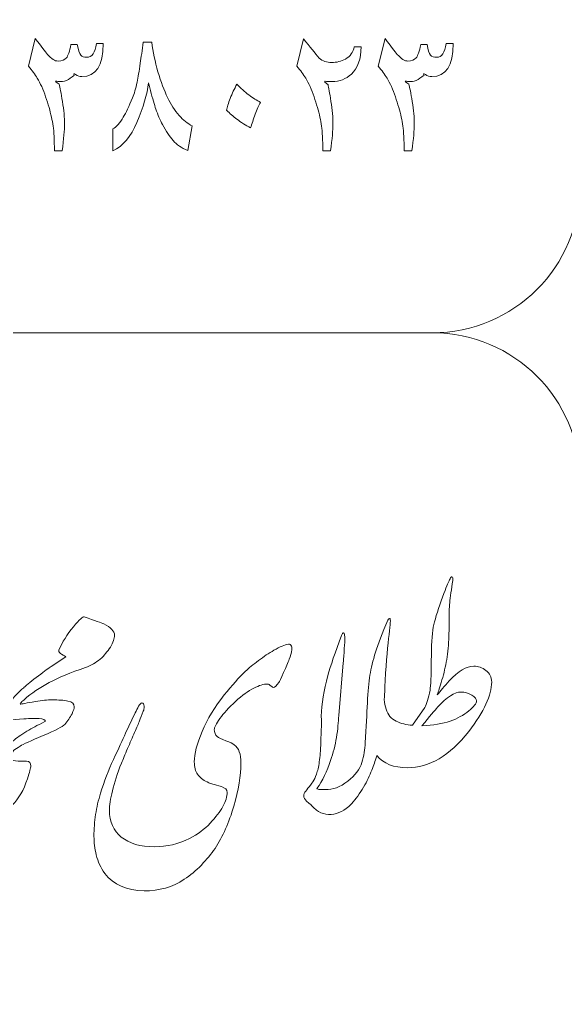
# Model space of a CAD drawing. Header units: millimetres. Extents: x 62 to 462, y 96 to 456.
# Drawn here: x 324.56 to 342.81, y 393.12 to 426.28 of the extents above; entities that cross this region are included whole.
import ezdxf

# ---------------------------------------------------------------- set-up
doc = ezdxf.new("R2010")
doc.units = ezdxf.units.MM
doc.header["$MEASUREMENT"] = 0
doc.layers.add('Layer 1', color=7, linetype='Continuous')

msp = doc.modelspace()

# ---------------------------------------------------------------- linework, layer by layer
at = {"layer": 'Layer 1', "color": 250, "lineweight": 18}
for points, knots in [([(308.7442, 455.3033), (308.7442, 455.3033), (338.3692, 455.3033), (338.3692, 455.3033), (341.0887, 455.3033), (343.3067, 453.0853), (343.3067, 450.3658), (343.3067, 450.3658), (343.3067, 420.7408), (343.3067, 420.7408), (343.3067, 418.0213), (341.0887, 415.8033), (338.3692, 415.8033), (338.3692, 415.8033), (308.7442, 415.8033), (308.7442, 415.8033), (306.0247, 415.8033), (303.8067, 418.0213), (303.8067, 420.7408), (303.8067, 420.7408), (303.8067, 450.3658), (303.8067, 450.3658), (303.8067, 453.0853), (306.0247, 455.3033), (308.7442, 455.3033)], [0, 0, 0, 0, 0.125, 0.125, 0.125, 0.25, 0.25, 0.25, 0.375, 0.375, 0.375, 0.5, 0.5, 0.5, 0.625, 0.625, 0.625, 0.75, 0.75, 0.75, 0.875, 0.875, 0.875, 1, 1, 1, 1]), ([(308.7442, 415.8033), (308.7442, 415.8033), (338.3692, 415.8033), (338.3692, 415.8033), (341.0887, 415.8033), (343.3067, 413.5853), (343.3067, 410.8658), (343.3067, 410.8658), (343.3067, 381.2408), (343.3067, 381.2408), (343.3067, 378.5213), (341.0887, 376.3033), (338.3692, 376.3033), (338.3692, 376.3033), (308.7442, 376.3033), (308.7442, 376.3033), (306.0247, 376.3033), (303.8067, 378.5213), (303.8067, 381.2408), (303.8067, 381.2408), (303.8067, 410.8658), (303.8067, 410.8658), (303.8067, 413.5853), (306.0247, 415.8033), (308.7442, 415.8033)], [0, 0, 0, 0, 0.125, 0.125, 0.125, 0.25, 0.25, 0.25, 0.375, 0.375, 0.375, 0.5, 0.5, 0.5, 0.625, 0.625, 0.625, 0.75, 0.75, 0.75, 0.875, 0.875, 0.875, 1, 1, 1, 1]), ([(336.7545, 403.5187), (336.7646, 403.4086), (336.7848, 403.3024), (336.8145, 403.1993), (336.8749, 403.0135), (336.9863, 402.8788), (337.1489, 402.7998), (337.3115, 402.7209), (337.495, 402.6744), (337.6994, 402.6605), (337.6994, 402.6605), (338.1081, 403.2597), (338.1081, 403.2597), (338.1755, 403.3735), (338.2358, 403.5663), (338.2846, 403.838), (338.3078, 403.9866), (338.3218, 404.3164), (338.3264, 404.8204), (338.3311, 405.3267), (338.3519, 405.703), (338.3938, 405.9468), (338.4402, 406.1744), (338.5285, 406.467), (338.6585, 406.827), (338.7909, 407.1892), (338.8721, 407.3983), (338.9001, 407.4541), (338.9302, 407.5098), (338.9535, 407.5562), (338.9721, 407.5934), (338.9953, 407.6306), (339.0162, 407.6375), (339.0324, 407.6166), (339.051, 407.5957), (339.0556, 407.5608), (339.0463, 407.5098), (338.9975, 407.2055), (338.9628, 406.9593), (338.9442, 406.7666), (338.9279, 406.5738), (338.9186, 406.3904), (338.9209, 406.2162), (338.9233, 406.042), (338.9209, 405.8167), (338.9116, 405.5403), (338.9024, 405.264), (338.8745, 405.0085), (338.8281, 404.7763), (338.784, 404.5417), (338.7282, 404.3164), (338.6585, 404.0958), (338.5912, 403.8775), (338.5447, 403.7381), (338.5238, 403.6777), (338.633, 403.8148), (338.7654, 403.9704), (338.9256, 404.1492), (339.2275, 404.4767), (339.5038, 404.6392), (339.7478, 404.6392), (339.8964, 404.6392), (340.0334, 404.5904), (340.1565, 404.4952), (340.2819, 404.4047), (340.347, 404.2769), (340.347, 404.1074), (340.347, 403.6708), (340.0891, 403.1203), (339.5782, 402.4515), (338.9511, 401.6432), (338.266, 401.2392), (337.5228, 401.2392), (337.0752, 401.2392), (336.736, 401.3748), (336.5037, 401.648), (336.4869, 401.5936), (336.4705, 401.544), (336.4544, 401.4994), (336.4149, 401.3646), (336.3569, 401.2044), (336.2802, 401.0209), (336.206, 400.8374), (336.1014, 400.6423), (335.9691, 400.438), (335.8344, 400.2336), (335.6997, 400.0687), (335.5626, 399.941), (335.3513, 399.7575), (335.1261, 399.6692), (334.8892, 399.6739), (334.7684, 399.6785), (334.6569, 399.711), (334.5571, 399.7714), (334.4618, 399.8341), (334.3736, 399.913), (334.2923, 400.0037), (334.2179, 400.0618), (334.1738, 400.1012), (334.1552, 400.1175), (334.0925, 400.1779), (334.06, 400.2382), (334.06, 400.3009), (334.06, 400.3473), (334.0833, 400.4008), (334.1274, 400.4588), (334.1738, 400.5169), (334.2249, 400.5842), (334.2853, 400.6562), (334.3109, 400.6911), (334.348, 400.7469), (334.3921, 400.8189), (334.4386, 400.8909), (334.4781, 400.9883), (334.5129, 401.1091), (334.5454, 401.2276), (334.5756, 401.3855), (334.5965, 401.5806), (334.6151, 401.7757), (334.6267, 401.9452), (334.6313, 402.0846), (334.6313, 402.0846), (334.6452, 402.5073), (334.6452, 402.5073), (334.6499, 402.6513), (334.6499, 402.8045), (334.6452, 402.9624), (334.6545, 403.3806), (334.7265, 403.8334), (334.8636, 404.3234), (334.9588, 404.6555), (335.1098, 405.1015), (335.3188, 405.6635), (335.3327, 405.7007), (335.3467, 405.7239), (335.3606, 405.7378), (335.3722, 405.7517), (335.3838, 405.7586), (335.3931, 405.7586), (335.4257, 405.754), (335.4396, 405.6681), (335.4349, 405.5009), (335.4303, 405.4196), (335.421, 405.2872), (335.407, 405.1061), (335.3931, 404.9203), (335.3838, 404.8019), (335.3791, 404.7531), (335.3791, 404.7531), (335.2305, 402.9834), (335.2305, 402.9834), (335.2212, 402.7697), (335.1957, 402.5281), (335.1562, 402.2541), (335.1098, 401.9916), (335.0448, 401.7362), (334.9588, 401.4853), (334.8404, 401.1185), (334.6871, 400.8026), (334.5013, 400.5401), (334.5105, 400.5215), (334.5478, 400.5123), (334.6105, 400.5123), (334.6105, 400.5123), (334.7823, 400.5053), (334.7823, 400.5053), (335.0308, 400.4961), (335.2793, 400.5913), (335.5301, 400.7887), (335.7786, 400.9861), (335.9389, 401.1951), (336.0062, 401.4134), (336.0736, 401.6341), (336.1107, 401.8547), (336.1154, 402.0776), (336.1455, 402.5908), (336.1711, 403.0368), (336.1897, 403.4153), (336.2083, 403.7939), (336.2361, 404.1004), (336.2756, 404.3373), (336.3128, 404.572), (336.3755, 404.8297), (336.4614, 405.1061), (336.5474, 405.3824), (336.6844, 405.7401), (336.8702, 406.1814), (336.898, 406.2255), (336.9212, 406.2441), (336.9445, 406.2348), (336.9677, 406.2255), (336.9585, 406.049), (336.9143, 405.7007), (336.8702, 405.3546), (336.826, 404.8414), (336.7819, 404.1609), (336.7773, 403.9839), (336.7683, 403.7706), (336.7545, 403.5187)], [0, 0, 0, 0, 0.0151515, 0.0151515, 0.0151515, 0.030303, 0.030303, 0.030303, 0.0454545, 0.0454545, 0.0454545, 0.0606061, 0.0606061, 0.0606061, 0.0757576, 0.0757576, 0.0757576, 0.0909091, 0.0909091, 0.0909091, 0.1060606, 0.1060606, 0.1060606, 0.1212121, 0.1212121, 0.1212121, 0.1363636, 0.1363636, 0.1363636, 0.1515152, 0.1515152, 0.1515152, 0.1666667, 0.1666667, 0.1666667, 0.1818182, 0.1818182, 0.1818182, 0.1969697, 0.1969697, 0.1969697, 0.2121212, 0.2121212, 0.2121212, 0.2272727, 0.2272727, 0.2272727, 0.2424242, 0.2424242, 0.2424242, 0.2575758, 0.2575758, 0.2575758, 0.2727273, 0.2727273, 0.2727273, 0.2878788, 0.2878788, 0.2878788, 0.3030303, 0.3030303, 0.3030303, 0.3181818, 0.3181818, 0.3181818, 0.3333333, 0.3333333, 0.3333333, 0.3484848, 0.3484848, 0.3484848, 0.3636364, 0.3636364, 0.3636364, 0.3787879, 0.3787879, 0.3787879, 0.3939394, 0.3939394, 0.3939394, 0.4090909, 0.4090909, 0.4090909, 0.4242424, 0.4242424, 0.4242424, 0.4393939, 0.4393939, 0.4393939, 0.4545455, 0.4545455, 0.4545455, 0.469697, 0.469697, 0.469697, 0.4848485, 0.4848485, 0.4848485, 0.5, 0.5, 0.5, 0.5151515, 0.5151515, 0.5151515, 0.530303, 0.530303, 0.530303, 0.5454545, 0.5454545, 0.5454545, 0.5606061, 0.5606061, 0.5606061, 0.5757576, 0.5757576, 0.5757576, 0.5909091, 0.5909091, 0.5909091, 0.6060606, 0.6060606, 0.6060606, 0.6212121, 0.6212121, 0.6212121, 0.6363636, 0.6363636, 0.6363636, 0.6515152, 0.6515152, 0.6515152, 0.6666667, 0.6666667, 0.6666667, 0.6818182, 0.6818182, 0.6818182, 0.6969697, 0.6969697, 0.6969697, 0.7121212, 0.7121212, 0.7121212, 0.7272727, 0.7272727, 0.7272727, 0.7424242, 0.7424242, 0.7424242, 0.7575758, 0.7575758, 0.7575758, 0.7727273, 0.7727273, 0.7727273, 0.7878788, 0.7878788, 0.7878788, 0.8030303, 0.8030303, 0.8030303, 0.8181818, 0.8181818, 0.8181818, 0.8333333, 0.8333333, 0.8333333, 0.8484848, 0.8484848, 0.8484848, 0.8636364, 0.8636364, 0.8636364, 0.8787879, 0.8787879, 0.8787879, 0.8939394, 0.8939394, 0.8939394, 0.9090909, 0.9090909, 0.9090909, 0.9242424, 0.9242424, 0.9242424, 0.9393939, 0.9393939, 0.9393939, 0.9545455, 0.9545455, 0.9545455, 0.969697, 0.969697, 0.969697, 0.9848485, 0.9848485, 0.9848485, 1, 1, 1, 1]), ([(324.6912, 403.9262), (324.805, 404.0215), (324.9676, 404.1516), (325.1812, 404.3211), (325.3903, 404.479), (325.532, 404.5835), (325.6109, 404.6323), (325.6109, 404.6323), (326.0986, 404.9528), (326.0986, 404.9528), (326.0871, 404.9621), (326.0383, 404.9922), (325.957, 405.041), (325.8943, 405.0736), (325.8617, 405.1177), (325.8617, 405.1781), (325.9802, 405.4405), (326.1428, 405.7007), (326.3518, 405.9608), (326.5561, 406.2046), (326.6746, 406.3161), (326.7118, 406.2929), (327.0787, 406.1675), (327.2971, 406.0862), (327.3644, 406.056), (327.6059, 405.9421), (327.7267, 405.8121), (327.7267, 405.6681), (327.7267, 405.5683), (327.6802, 405.4382), (327.5897, 405.2803), (327.4898, 405.1247), (327.376, 404.9922), (327.2505, 404.8785), (327.1089, 404.7601), (326.944, 404.6648), (326.7535, 404.5928), (326.2589, 404.4256), (325.8548, 404.2584), (325.5389, 404.0912), (325.2281, 403.9289), (324.9487, 403.7374), (324.7032, 403.5146), (324.7032, 403.5146), (324.6935, 403.499), (324.6935, 403.499), (324.6425, 403.4687), (324.61, 403.4385), (324.5937, 403.4107), (324.5774, 403.3828), (324.5705, 403.3689), (324.5705, 403.3643), (324.61, 403.3735), (324.7818, 403.4038), (325.0814, 403.4595), (325.302, 403.4943), (325.4879, 403.5129), (325.6387, 403.5129), (325.8547, 403.5129), (326.0335, 403.499), (326.1682, 403.4734), (326.3099, 403.4455), (326.3797, 403.3806), (326.3797, 403.276), (326.3797, 403.2342), (326.3541, 403.1576), (326.3053, 403.0437), (326.2403, 402.9253), (326.159, 402.8068), (326.0591, 402.6908), (325.9918, 402.6118), (325.7502, 402.4886), (325.3345, 402.3168), (324.9211, 402.1426), (324.6657, 402.0265), (324.5705, 401.9662), (324.4752, 401.9034), (324.4032, 401.8523), (324.3521, 401.8129), (324.3247, 401.7767), (324.2947, 401.7497), (324.2623, 401.7327), (324.1914, 401.6513), (324.182, 401.5867), (324.236, 401.5388), (324.2894, 401.4877), (324.38, 401.4621), (324.5078, 401.4599), (324.6354, 401.4575), (324.7284, 401.4575), (324.7864, 401.4575), (324.877, 401.4482), (324.9235, 401.3948), (324.9235, 401.2996), (324.9235, 401.2322), (324.8863, 401.0883), (324.8143, 400.8723), (324.6866, 400.4914), (324.5217, 400.1987), (324.3173, 399.9944), (324.1037, 399.7807), (323.8714, 399.6739), (323.616, 399.6739), (323.3767, 399.6739), (323.1886, 399.7946), (323.0516, 400.0338), (322.9473, 400.2243), (322.8834, 400.4456), (322.862, 400.6972), (322.7696, 400.558), (322.6447, 400.3755), (322.4871, 400.1499), (322.3919, 400.0315), (322.3107, 399.9479), (322.241, 399.8991), (322.1504, 399.8341), (322.0598, 399.783), (321.9669, 399.7459), (321.8741, 399.7064), (321.7719, 399.6762), (321.6604, 399.6507), (321.5489, 399.6251), (321.4398, 399.5995), (321.3306, 399.5717), (321.3306, 399.5717), (320.8801, 399.4625), (320.8801, 399.4625), (320.6989, 399.4323), (320.5874, 399.4277), (320.5479, 399.4486), (320.5479, 399.5136), (320.6222, 399.5926), (320.7732, 399.6878), (320.9079, 399.7737), (321.0473, 399.862), (321.1866, 399.9503), (321.3283, 400.0385), (321.4676, 400.1245), (321.6093, 400.2104), (321.9669, 400.4612), (322.2363, 400.6957), (322.4129, 400.9117), (322.5476, 401.0813), (322.6544, 401.2276), (322.7311, 401.3553), (322.7821, 401.4273), (322.8565, 401.5527), (322.9563, 401.7293), (322.9563, 401.7293), (323.0222, 401.8641), (323.0222, 401.8641), (323.0379, 401.901), (323.0547, 401.9364), (323.0725, 401.9708), (323.0807, 401.9873), (323.089, 402.0032), (323.0976, 402.0187), (323.0976, 402.0187), (323.2489, 402.3285), (323.2489, 402.3285), (323.3163, 402.4678), (323.3837, 402.5816), (323.4464, 402.6675), (323.5044, 402.7535), (323.5602, 402.7953), (323.6089, 402.7906), (323.6554, 402.7674), (323.6693, 402.7233), (323.6507, 402.6536), (323.5997, 402.5049), (323.5694, 402.4074), (323.5555, 402.361), (323.504, 402.1896), (323.4703, 402.054), (323.4554, 401.956), (323.4783, 401.5452), (323.5453, 401.3225), (323.6577, 401.2857), (323.7065, 401.3367), (323.7785, 401.4459), (323.869, 401.6131), (323.9225, 401.713), (323.9643, 401.7803), (323.9898, 401.8175), (323.9966, 401.826), (324.0043, 401.8332), (324.0131, 401.8395), (324.054, 401.8897), (324.1045, 401.943), (324.1616, 401.9963), (324.3033, 402.1241), (324.4451, 402.2332), (324.5913, 402.3285), (324.7772, 402.4515), (324.956, 402.5584), (325.1278, 402.6489), (325.1417, 402.6582), (325.2393, 402.707), (325.4205, 402.7929), (325.4205, 402.837), (325.3484, 402.8695), (325.2022, 402.8882), (325.0768, 402.8928), (324.9048, 402.8882), (324.6935, 402.8742), (324.6935, 402.8742), (323.9852, 402.8185), (323.9852, 402.8185), (323.9527, 402.8185), (323.9434, 402.8463), (323.9573, 402.8997), (323.9852, 403.0182), (324.0735, 403.1901), (324.2267, 403.4107), (324.3757, 403.6307), (324.5292, 403.7987), (324.6872, 403.9169), (324.6872, 403.9169), (324.6912, 403.9262), (324.6912, 403.9262)], [0, 0, 0, 0, 0.0136986, 0.0136986, 0.0136986, 0.0273973, 0.0273973, 0.0273973, 0.0410959, 0.0410959, 0.0410959, 0.0547945, 0.0547945, 0.0547945, 0.0684932, 0.0684932, 0.0684932, 0.0821918, 0.0821918, 0.0821918, 0.0958904, 0.0958904, 0.0958904, 0.109589, 0.109589, 0.109589, 0.1232877, 0.1232877, 0.1232877, 0.1369863, 0.1369863, 0.1369863, 0.1506849, 0.1506849, 0.1506849, 0.1643836, 0.1643836, 0.1643836, 0.1780822, 0.1780822, 0.1780822, 0.1917808, 0.1917808, 0.1917808, 0.2054795, 0.2054795, 0.2054795, 0.2191781, 0.2191781, 0.2191781, 0.2328767, 0.2328767, 0.2328767, 0.2465753, 0.2465753, 0.2465753, 0.260274, 0.260274, 0.260274, 0.2739726, 0.2739726, 0.2739726, 0.2876712, 0.2876712, 0.2876712, 0.3013699, 0.3013699, 0.3013699, 0.3150685, 0.3150685, 0.3150685, 0.3287671, 0.3287671, 0.3287671, 0.3424658, 0.3424658, 0.3424658, 0.3561644, 0.3561644, 0.3561644, 0.369863, 0.369863, 0.369863, 0.3835616, 0.3835616, 0.3835616, 0.3972603, 0.3972603, 0.3972603, 0.4109589, 0.4109589, 0.4109589, 0.4246575, 0.4246575, 0.4246575, 0.4383562, 0.4383562, 0.4383562, 0.4520548, 0.4520548, 0.4520548, 0.4657534, 0.4657534, 0.4657534, 0.4794521, 0.4794521, 0.4794521, 0.4931507, 0.4931507, 0.4931507, 0.5068493, 0.5068493, 0.5068493, 0.5205479, 0.5205479, 0.5205479, 0.5342466, 0.5342466, 0.5342466, 0.5479452, 0.5479452, 0.5479452, 0.5616438, 0.5616438, 0.5616438, 0.5753425, 0.5753425, 0.5753425, 0.5890411, 0.5890411, 0.5890411, 0.6027397, 0.6027397, 0.6027397, 0.6164384, 0.6164384, 0.6164384, 0.630137, 0.630137, 0.630137, 0.6438356, 0.6438356, 0.6438356, 0.6575342, 0.6575342, 0.6575342, 0.6712329, 0.6712329, 0.6712329, 0.6849315, 0.6849315, 0.6849315, 0.6986301, 0.6986301, 0.6986301, 0.7123288, 0.7123288, 0.7123288, 0.7260274, 0.7260274, 0.7260274, 0.739726, 0.739726, 0.739726, 0.7534247, 0.7534247, 0.7534247, 0.7671233, 0.7671233, 0.7671233, 0.7808219, 0.7808219, 0.7808219, 0.7945205, 0.7945205, 0.7945205, 0.8082192, 0.8082192, 0.8082192, 0.8219178, 0.8219178, 0.8219178, 0.8356164, 0.8356164, 0.8356164, 0.8493151, 0.8493151, 0.8493151, 0.8630137, 0.8630137, 0.8630137, 0.8767123, 0.8767123, 0.8767123, 0.890411, 0.890411, 0.890411, 0.9041096, 0.9041096, 0.9041096, 0.9178082, 0.9178082, 0.9178082, 0.9315068, 0.9315068, 0.9315068, 0.9452055, 0.9452055, 0.9452055, 0.9589041, 0.9589041, 0.9589041, 0.9726027, 0.9726027, 0.9726027, 0.9863014, 0.9863014, 0.9863014, 1, 1, 1, 1]), ([(333.6582, 405.199), (333.6419, 405.0852), (333.6117, 404.9761), (333.5746, 404.8692), (333.5351, 404.7624), (333.4724, 404.6137), (333.3842, 404.4233), (333.2959, 404.2329), (333.2425, 404.1236), (333.2239, 404.0958), (333.1519, 403.982), (333.0869, 403.9262), (333.0334, 403.9262), (332.9917, 403.9542), (332.9568, 403.9797), (332.9243, 404.0052), (332.8918, 404.0308), (332.8639, 404.0424), (332.836, 404.0424), (332.7223, 404.0424), (332.5737, 403.996), (332.3878, 403.903), (332.1997, 403.8101), (331.9977, 403.6615), (331.7747, 403.4572), (331.5517, 403.2528), (331.3776, 403.0623), (331.2522, 402.8858), (331.129, 402.7093), (331.0663, 402.5862), (331.0663, 402.5189), (331.0663, 402.419), (331.0966, 402.34), (331.1615, 402.2866), (331.215, 402.2448), (331.3125, 402.1984), (331.4542, 402.145), (331.5936, 402.0892), (331.6888, 402.0451), (331.7329, 402.0079), (331.8839, 401.9034), (331.9582, 401.699), (331.9582, 401.3948), (331.9582, 400.9744), (331.8793, 400.4914), (331.719, 399.9503), (331.5611, 399.4068), (331.352, 398.9377), (331.0942, 398.5381), (330.9619, 398.3524), (330.8086, 398.1666), (330.632, 397.9808), (330.4556, 397.7927), (330.2651, 397.6348), (330.0608, 397.5024), (329.6705, 397.2446), (329.22, 397.1146), (328.7137, 397.1146), (328.1377, 397.1238), (327.6988, 397.3189), (327.3992, 397.6998), (327.2645, 397.8949), (327.1693, 398.1016), (327.1182, 398.3199), (327.0648, 398.5381), (327.0392, 398.7449), (327.0392, 398.94), (327.0392, 399.1885), (327.0578, 399.4323), (327.0926, 399.6715), (327.1298, 399.9084), (327.1856, 400.1477), (327.2622, 400.3892), (327.3806, 400.7794), (327.5223, 401.1556), (327.6919, 401.5179), (327.859, 401.8802), (327.9937, 402.1728), (328.0982, 402.3958), (328.0982, 402.3958), (328.4188, 403.0763), (328.4188, 403.0763), (328.4559, 403.1529), (328.4931, 403.2272), (328.5349, 403.3016), (328.5744, 403.3735), (328.6115, 403.4084), (328.644, 403.4084), (328.6881, 403.4084), (328.7137, 403.3735), (328.716, 403.3016), (328.7184, 403.2272), (328.7091, 403.1738), (328.6905, 403.1366), (328.6417, 403.0066), (328.5976, 402.8951), (328.5627, 402.8068), (328.5256, 402.7186), (328.4722, 402.5908), (328.3978, 402.4237), (328.3258, 402.2541), (328.2469, 402.073), (328.1633, 401.8779), (328.0796, 401.6828), (328.01, 401.5226), (327.9566, 401.3948), (327.6895, 400.6888), (327.5548, 400.157), (327.5548, 399.8039), (327.5548, 399.4323), (327.6872, 399.1374), (327.9542, 398.919), (328.219, 398.7008), (328.593, 398.5916), (329.0737, 398.5916), (329.4731, 398.5916), (329.8586, 398.6845), (330.2326, 398.8703), (330.509, 399.0119), (330.7412, 399.1815), (330.927, 399.3813), (331.1128, 399.5809), (331.2545, 399.7691), (331.352, 399.9433), (331.4496, 400.1175), (331.4984, 400.2754), (331.4984, 400.4147), (331.4984, 400.5007), (331.4333, 400.5657), (331.3032, 400.6052), (331.1732, 400.647), (331.0803, 400.6748), (331.0222, 400.6888), (330.9665, 400.7004), (330.9014, 400.726), (330.8272, 400.7631), (330.6878, 400.8304), (330.581, 400.9163), (330.5066, 401.0185), (330.4346, 401.1208), (330.3975, 401.2601), (330.3975, 401.4367), (330.3975, 401.7037), (330.4857, 402.0451), (330.6599, 402.4562), (330.8341, 402.8695), (331.0803, 403.276), (331.3984, 403.6754), (331.6585, 404.0006), (331.8954, 404.2677), (332.1068, 404.4698), (332.2206, 404.5742), (332.3669, 404.695), (332.5434, 404.8274), (332.7199, 404.9621), (332.8918, 405.0759), (333.0613, 405.1711), (333.2657, 405.2896), (333.426, 405.3569), (333.5444, 405.3755), (333.5932, 405.3755), (333.628, 405.3546), (333.6466, 405.3151), (333.6629, 405.2733), (333.6675, 405.2362), (333.6582, 405.199)], [0, 0, 0, 0, 0.0181818, 0.0181818, 0.0181818, 0.0363636, 0.0363636, 0.0363636, 0.0545455, 0.0545455, 0.0545455, 0.0727273, 0.0727273, 0.0727273, 0.0909091, 0.0909091, 0.0909091, 0.1090909, 0.1090909, 0.1090909, 0.1272727, 0.1272727, 0.1272727, 0.1454545, 0.1454545, 0.1454545, 0.1636364, 0.1636364, 0.1636364, 0.1818182, 0.1818182, 0.1818182, 0.2, 0.2, 0.2, 0.2181818, 0.2181818, 0.2181818, 0.2363636, 0.2363636, 0.2363636, 0.2545455, 0.2545455, 0.2545455, 0.2727273, 0.2727273, 0.2727273, 0.2909091, 0.2909091, 0.2909091, 0.3090909, 0.3090909, 0.3090909, 0.3272727, 0.3272727, 0.3272727, 0.3454545, 0.3454545, 0.3454545, 0.3636364, 0.3636364, 0.3636364, 0.3818182, 0.3818182, 0.3818182, 0.4, 0.4, 0.4, 0.4181818, 0.4181818, 0.4181818, 0.4363636, 0.4363636, 0.4363636, 0.4545455, 0.4545455, 0.4545455, 0.4727273, 0.4727273, 0.4727273, 0.4909091, 0.4909091, 0.4909091, 0.5090909, 0.5090909, 0.5090909, 0.5272727, 0.5272727, 0.5272727, 0.5454545, 0.5454545, 0.5454545, 0.5636364, 0.5636364, 0.5636364, 0.5818182, 0.5818182, 0.5818182, 0.6, 0.6, 0.6, 0.6181818, 0.6181818, 0.6181818, 0.6363636, 0.6363636, 0.6363636, 0.6545455, 0.6545455, 0.6545455, 0.6727273, 0.6727273, 0.6727273, 0.6909091, 0.6909091, 0.6909091, 0.7090909, 0.7090909, 0.7090909, 0.7272727, 0.7272727, 0.7272727, 0.7454545, 0.7454545, 0.7454545, 0.7636364, 0.7636364, 0.7636364, 0.7818182, 0.7818182, 0.7818182, 0.8, 0.8, 0.8, 0.8181818, 0.8181818, 0.8181818, 0.8363636, 0.8363636, 0.8363636, 0.8545455, 0.8545455, 0.8545455, 0.8727273, 0.8727273, 0.8727273, 0.8909091, 0.8909091, 0.8909091, 0.9090909, 0.9090909, 0.9090909, 0.9272727, 0.9272727, 0.9272727, 0.9454545, 0.9454545, 0.9454545, 0.9636364, 0.9636364, 0.9636364, 0.9818182, 0.9818182, 0.9818182, 1, 1, 1, 1]), ([(339.8429, 403.4803), (339.8429, 403.5384), (339.7895, 403.6011), (339.6804, 403.6708), (339.5619, 403.7381), (339.4435, 403.773), (339.3251, 403.773), (339.109, 403.7823), (338.8443, 403.6103), (338.5378, 403.2621), (338.4448, 403.1668), (338.2706, 402.9601), (338.0129, 402.6419), (338.3938, 402.6605), (338.7073, 402.7139), (338.9558, 402.7998), (339.202, 402.8858), (339.411, 402.9996), (339.5782, 403.1389), (339.7547, 403.2806), (339.8429, 403.3944), (339.8429, 403.4803)], [0, 0, 0, 0, 0.1428571, 0.1428571, 0.1428571, 0.2857143, 0.2857143, 0.2857143, 0.4285714, 0.4285714, 0.4285714, 0.5714286, 0.5714286, 0.5714286, 0.7142857, 0.7142857, 0.7142857, 0.8571429, 0.8571429, 0.8571429, 1, 1, 1, 1])]:
    msp.add_open_spline(points, degree=3, knots=knots, dxfattribs=at)
at = {"layer": 'Layer 1', "color": 250, "lineweight": 9}
for points, knots in [([(326.8003, 425.0279), (326.9698, 425.0279), (327.0777, 425.1811), (327.123, 425.4865), (327.123, 425.4865), (327.3518, 425.4865), (327.3518, 425.4865), (327.3518, 424.7492), (327.1126, 424.3812), (326.6365, 424.3812), (326.5622, 424.3812), (326.4914, 424.4044), (326.4241, 424.4508), (326.3579, 424.4973), (326.3428, 424.488), (326.3823, 424.4218), (326.3846, 424.4334), (326.3393, 424.4021), (326.2453, 424.3266), (326.1617, 424.2569), (326.0769, 424.221), (325.991, 424.221), (325.9794, 424.221), (325.9655, 424.221), (325.948, 424.2198), (325.9306, 424.2186), (325.9109, 424.2175), (325.8888, 424.2175), (325.8482, 424.2175), (325.8076, 424.2221), (325.7681, 424.2302), (325.7286, 424.2384), (325.7623, 424.2035), (325.8714, 424.1257), (325.9016, 424.0224), (325.9388, 423.8285), (325.9852, 423.5441), (326.0316, 423.2608), (326.0549, 423.0077), (326.0549, 422.7859), (326.0549, 422.5978), (326.0282, 422.2994), (325.9736, 421.8919), (325.9736, 421.8919), (325.7147, 421.8919), (325.7147, 421.8919), (325.7147, 422.2541), (325.7007, 422.5328), (325.6729, 422.7267), (325.6438, 422.9206), (325.5986, 423.1284), (325.5347, 423.3502), (325.465, 423.5952), (325.3826, 423.8285), (325.2897, 424.048), (325.2444, 424.1501), (325.1957, 424.243), (325.1434, 424.3266), (325.0691, 424.452), (324.9693, 424.5867), (324.8439, 424.7318), (324.8439, 424.7318), (325.0761, 425.6572), (325.0761, 425.6572), (325.2735, 425.3936), (325.4093, 425.2171), (325.4836, 425.1266), (325.6137, 424.9768), (325.7321, 424.9013), (325.8412, 424.9013), (325.9655, 424.9013), (326.0572, 424.9373), (326.1164, 425.007), (326.1733, 425.0755), (326.2244, 425.2241), (326.2697, 425.4528), (326.2697, 425.4528), (326.481, 425.4528), (326.481, 425.4528), (326.5123, 425.2717), (326.5506, 425.1556), (326.5959, 425.1045), (326.6412, 425.0534), (326.7097, 425.0279), (326.8003, 425.0279)], [0, 0, 0, 0, 0.0357143, 0.0357143, 0.0357143, 0.0714286, 0.0714286, 0.0714286, 0.1071429, 0.1071429, 0.1071429, 0.1428571, 0.1428571, 0.1428571, 0.1785714, 0.1785714, 0.1785714, 0.2142857, 0.2142857, 0.2142857, 0.25, 0.25, 0.25, 0.2857143, 0.2857143, 0.2857143, 0.3214286, 0.3214286, 0.3214286, 0.3571429, 0.3571429, 0.3571429, 0.3928571, 0.3928571, 0.3928571, 0.4285714, 0.4285714, 0.4285714, 0.4642857, 0.4642857, 0.4642857, 0.5, 0.5, 0.5, 0.5357143, 0.5357143, 0.5357143, 0.5714286, 0.5714286, 0.5714286, 0.6071429, 0.6071429, 0.6071429, 0.6428571, 0.6428571, 0.6428571, 0.6785714, 0.6785714, 0.6785714, 0.7142857, 0.7142857, 0.7142857, 0.75, 0.75, 0.75, 0.7857143, 0.7857143, 0.7857143, 0.8214286, 0.8214286, 0.8214286, 0.8571429, 0.8571429, 0.8571429, 0.8928571, 0.8928571, 0.8928571, 0.9285714, 0.9285714, 0.9285714, 0.9642857, 0.9642857, 0.9642857, 1, 1, 1, 1]), ([(327.6745, 422.6292), (327.7952, 422.6977), (327.9102, 422.8289), (328.0216, 423.0239), (328.1075, 423.1714), (328.2097, 423.3873), (328.3281, 423.6706), (328.385, 423.8041), (328.4373, 423.9806), (328.4849, 424.2012), (328.5162, 424.358), (328.5511, 424.5658), (328.5894, 424.827), (328.6196, 425.0314), (328.6509, 425.2682), (328.6846, 425.5376), (328.6846, 425.5376), (328.9737, 425.5376), (328.9737, 425.5376), (329.0155, 425.2113), (329.084, 424.8793), (329.1815, 424.5426), (329.279, 424.2059), (329.3859, 423.9179), (329.502, 423.6776), (329.6099, 423.4477), (329.74, 423.248), (329.8898, 423.0785), (330.0233, 422.9217), (330.1684, 422.8068), (330.3252, 422.7313), (330.3252, 422.7313), (330.1754, 421.9116), (330.1754, 421.9116), (329.9687, 421.9929), (329.8062, 422.1032), (329.6866, 422.2414), (329.5681, 422.3795), (329.4497, 422.5583), (329.3313, 422.7754), (329.25, 422.9275), (329.1757, 423.1005), (329.1107, 423.2933), (329.0608, 423.4431), (329.0004, 423.6509), (328.9296, 423.9191), (328.8762, 424.1188), (328.8529, 424.2024), (328.8622, 424.1699), (328.8216, 423.7937), (328.6927, 423.3525), (328.4779, 422.8474), (328.2736, 422.3691), (328.0065, 422.0521), (327.6745, 421.8977), (327.6745, 421.8977), (327.6745, 422.6292), (327.6745, 422.6292)], [0, 0, 0, 0, 0.0526316, 0.0526316, 0.0526316, 0.1052632, 0.1052632, 0.1052632, 0.1578947, 0.1578947, 0.1578947, 0.2105263, 0.2105263, 0.2105263, 0.2631579, 0.2631579, 0.2631579, 0.3157895, 0.3157895, 0.3157895, 0.3684211, 0.3684211, 0.3684211, 0.4210526, 0.4210526, 0.4210526, 0.4736842, 0.4736842, 0.4736842, 0.5263158, 0.5263158, 0.5263158, 0.5789474, 0.5789474, 0.5789474, 0.6315789, 0.6315789, 0.6315789, 0.6842105, 0.6842105, 0.6842105, 0.7368421, 0.7368421, 0.7368421, 0.7894737, 0.7894737, 0.7894737, 0.8421053, 0.8421053, 0.8421053, 0.8947368, 0.8947368, 0.8947368, 0.9473684, 0.9473684, 0.9473684, 1, 1, 1, 1]), ([(334.989, 424.8537), (335.1597, 424.8537), (335.3141, 424.8932), (335.4546, 424.9698), (335.616, 425.0581), (335.7147, 425.1962), (335.7506, 425.3843), (335.7506, 425.3843), (335.9759, 425.3843), (335.9759, 425.3843), (335.9759, 424.9675), (335.8679, 424.6598), (335.652, 424.4625), (335.4755, 424.2999), (335.2607, 424.2175), (335.0099, 424.2175), (335.0099, 424.2175), (334.9588, 424.2175), (334.9588, 424.2175), (334.8857, 424.2175), (334.8265, 424.2198), (334.78, 424.2244), (334.7336, 424.2291), (334.7638, 424.1884), (334.8706, 424.1025), (334.8926, 424.0236), (334.9263, 423.8401), (334.9704, 423.5534), (335.0145, 423.2666), (335.0366, 423.01), (335.0366, 422.7859), (335.0366, 422.5978), (335.0099, 422.2994), (334.9553, 421.8919), (334.9553, 421.8919), (334.6964, 421.8919), (334.6964, 421.8919), (334.6964, 422.2541), (334.6825, 422.5328), (334.6546, 422.7267), (334.6256, 422.9206), (334.5803, 423.1284), (334.5165, 423.3502), (334.4456, 423.5952), (334.3644, 423.8285), (334.2715, 424.048), (334.2262, 424.1501), (334.1774, 424.243), (334.1252, 424.3266), (334.0509, 424.452), (333.951, 424.5867), (333.8256, 424.7318), (333.8256, 424.7318), (334.0532, 425.6467), (334.0532, 425.6467), (334.2668, 425.3832), (334.4398, 425.1684), (334.5745, 425), (334.6918, 424.9025), (334.8299, 424.8537), (334.989, 424.8537)], [0, 0, 0, 0, 0.05, 0.05, 0.05, 0.1, 0.1, 0.1, 0.15, 0.15, 0.15, 0.2, 0.2, 0.2, 0.25, 0.25, 0.25, 0.3, 0.3, 0.3, 0.35, 0.35, 0.35, 0.4, 0.4, 0.4, 0.45, 0.45, 0.45, 0.5, 0.5, 0.5, 0.55, 0.55, 0.55, 0.6, 0.6, 0.6, 0.65, 0.65, 0.65, 0.7, 0.7, 0.7, 0.75, 0.75, 0.75, 0.8, 0.8, 0.8, 0.85, 0.85, 0.85, 0.9, 0.9, 0.9, 0.95, 0.95, 0.95, 1, 1, 1, 1]), ([(338.5035, 425.0279), (338.673, 425.0279), (338.7809, 425.1811), (338.8262, 425.4865), (338.8262, 425.4865), (339.055, 425.4865), (339.055, 425.4865), (339.055, 424.7492), (338.8158, 424.3812), (338.3397, 424.3812), (338.2654, 424.3812), (338.1946, 424.4044), (338.1273, 424.4508), (338.0611, 424.4973), (338.046, 424.488), (338.0855, 424.4218), (338.0878, 424.4334), (338.0425, 424.4021), (337.9485, 424.3266), (337.8649, 424.2569), (337.7801, 424.221), (337.6942, 424.221), (337.6826, 424.221), (337.6687, 424.221), (337.6512, 424.2198), (337.6338, 424.2186), (337.6141, 424.2175), (337.592, 424.2175), (337.5514, 424.2175), (337.5108, 424.2221), (337.4713, 424.2302), (337.4318, 424.2384), (337.4655, 424.2035), (337.5746, 424.1257), (337.6048, 424.0224), (337.642, 423.8285), (337.6884, 423.5441), (337.7348, 423.2608), (337.7581, 423.0077), (337.7581, 422.7859), (337.7581, 422.5978), (337.7314, 422.2994), (337.6768, 421.8919), (337.6768, 421.8919), (337.4179, 421.8919), (337.4179, 421.8919), (337.4179, 422.2541), (337.4039, 422.5328), (337.3761, 422.7267), (337.347, 422.9206), (337.3018, 423.1284), (337.2379, 423.3502), (337.1682, 423.5952), (337.0858, 423.8285), (336.9929, 424.048), (336.9476, 424.1501), (336.8989, 424.243), (336.8466, 424.3266), (336.7723, 424.452), (336.6725, 424.5867), (336.5471, 424.7318), (336.5471, 424.7318), (336.7793, 425.6572), (336.7793, 425.6572), (336.9767, 425.3936), (337.1125, 425.2171), (337.1868, 425.1266), (337.3169, 424.9768), (337.4353, 424.9013), (337.5444, 424.9013), (337.6687, 424.9013), (337.7604, 424.9373), (337.8196, 425.007), (337.8765, 425.0755), (337.9276, 425.2241), (337.9729, 425.4528), (337.9729, 425.4528), (338.1842, 425.4528), (338.1842, 425.4528), (338.2155, 425.2717), (338.2538, 425.1556), (338.2991, 425.1045), (338.3444, 425.0534), (338.4129, 425.0279), (338.5035, 425.0279)], [0, 0, 0, 0, 0.0357143, 0.0357143, 0.0357143, 0.0714286, 0.0714286, 0.0714286, 0.1071429, 0.1071429, 0.1071429, 0.1428571, 0.1428571, 0.1428571, 0.1785714, 0.1785714, 0.1785714, 0.2142857, 0.2142857, 0.2142857, 0.25, 0.25, 0.25, 0.2857143, 0.2857143, 0.2857143, 0.3214286, 0.3214286, 0.3214286, 0.3571429, 0.3571429, 0.3571429, 0.3928571, 0.3928571, 0.3928571, 0.4285714, 0.4285714, 0.4285714, 0.4642857, 0.4642857, 0.4642857, 0.5, 0.5, 0.5, 0.5357143, 0.5357143, 0.5357143, 0.5714286, 0.5714286, 0.5714286, 0.6071429, 0.6071429, 0.6071429, 0.6428571, 0.6428571, 0.6428571, 0.6785714, 0.6785714, 0.6785714, 0.7142857, 0.7142857, 0.7142857, 0.75, 0.75, 0.75, 0.7857143, 0.7857143, 0.7857143, 0.8214286, 0.8214286, 0.8214286, 0.8571429, 0.8571429, 0.8571429, 0.8928571, 0.8928571, 0.8928571, 0.9285714, 0.9285714, 0.9285714, 0.9642857, 0.9642857, 0.9642857, 1, 1, 1, 1]), ([(332.2815, 422.664), (332.1108, 422.7522), (331.9564, 422.8509), (331.8182, 422.9601), (331.7033, 423.0483), (331.5872, 423.1481), (331.4711, 423.2584), (331.4943, 423.356), (331.5361, 423.4872), (331.5988, 423.652), (331.6615, 423.8157), (331.7358, 423.9748), (331.8217, 424.1257), (331.9506, 423.9922), (332.0841, 423.8738), (332.2211, 423.7705), (332.3593, 423.6671), (332.4881, 423.5835), (332.6112, 423.5174), (332.5566, 423.4198), (332.4986, 423.2875), (332.4359, 423.1191), (332.3732, 422.9519), (332.3221, 422.7998), (332.2815, 422.664)], [0, 0, 0, 0, 0.125, 0.125, 0.125, 0.25, 0.25, 0.25, 0.375, 0.375, 0.375, 0.5, 0.5, 0.5, 0.625, 0.625, 0.625, 0.75, 0.75, 0.75, 0.875, 0.875, 0.875, 1, 1, 1, 1])]:
    msp.add_open_spline(points, degree=3, knots=knots, dxfattribs=at)

doc.saveas('drawing.dxf')
